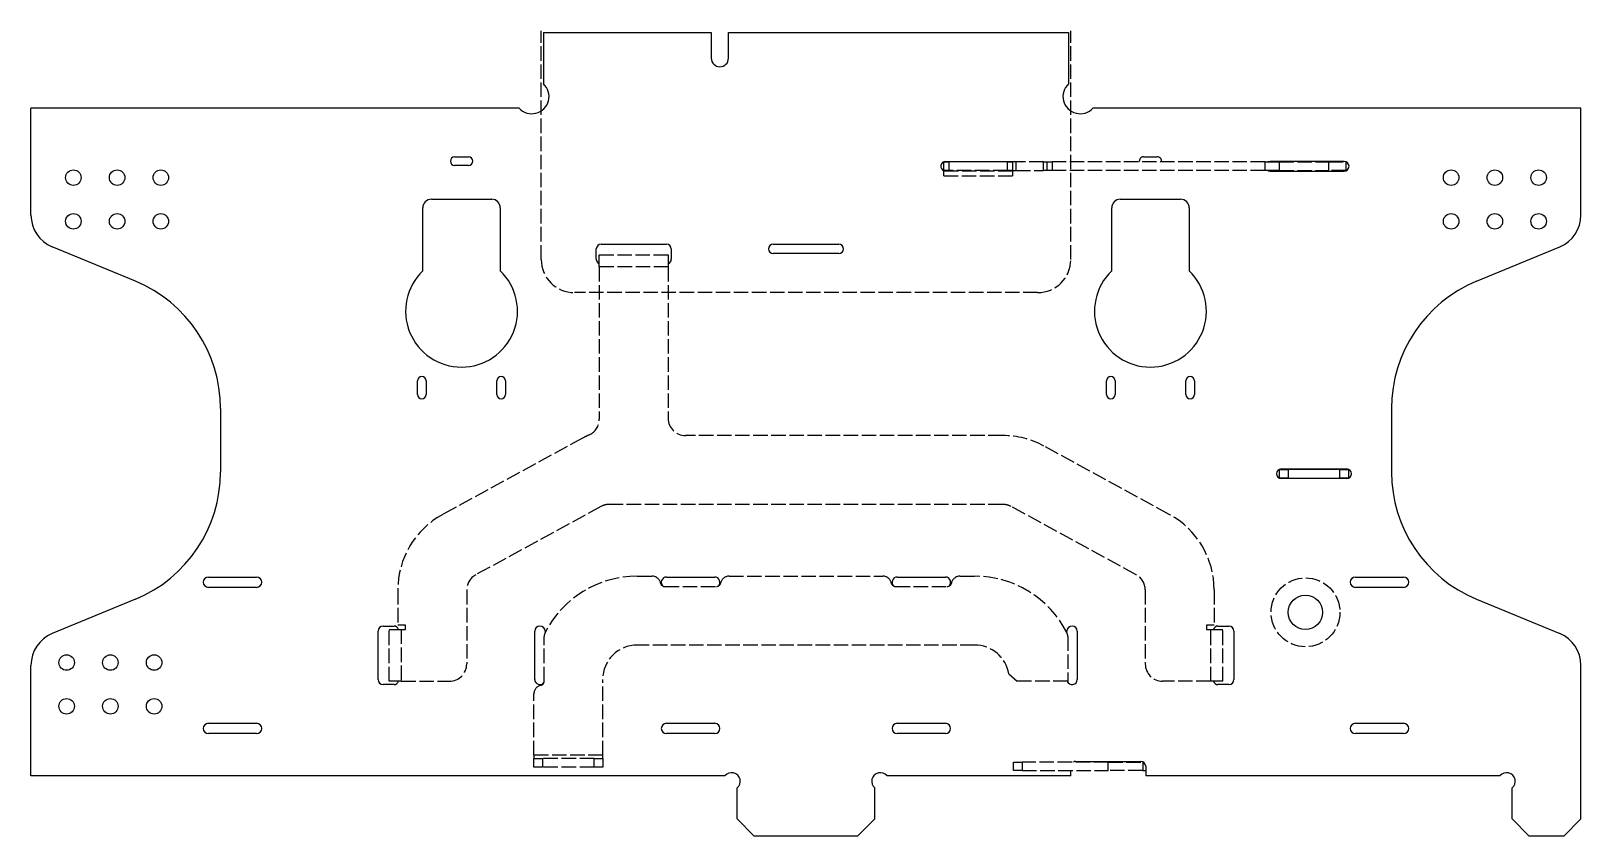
# Model space of a CAD drawing. Header units: millimetres. Extents: x 162.2 to 252.2, y 253 to 299.8.
import ezdxf

# ---------------------------------------------------------------- set-up
doc = ezdxf.new("R2010")
doc.units = ezdxf.units.MM
doc.header["$LTSCALE"] = 0.07
doc.linetypes.add('ACAD_ISO02W100', pattern=[15, 12, -3])
doc.linetypes.add('SLD-Solid', pattern=[0])

msp = doc.modelspace()

# ---------------------------------------------------------------- linework, layer by layer
at = {"color": 1, "linetype": 'ACAD_ISO02W100'}
for p, q in [((191.788, 286.475), (191.788, 299.755)), ((222.539, 286.475), (222.539, 299.755)), ((215.163, 291.643), (215.163, 292.143)), ((215.163, 292.143), (215.463, 292.143)), ((215.463, 291.643), (215.163, 291.643)), ((215.163, 291.608), (215.163, 291.643)), ((219.163, 291.608), (215.163, 291.608)), ((215.163, 291.343), (215.163, 291.608)), ((215.463, 292.143), (215.463, 291.643)), ((218.863, 292.143), (215.463, 292.143)), ((218.863, 291.643), (215.463, 291.643)), ((218.863, 291.643), (218.863, 292.143)), ((218.863, 292.143), (219.163, 292.143)), ((219.163, 291.643), (218.863, 291.643)), ((219.163, 292.143), (219.163, 291.643)), ((219.363, 292.143), (219.163, 292.143)), ((219.163, 291.643), (219.163, 291.608)), ((219.163, 291.643), (219.363, 291.643)), ((219.163, 291.608), (219.163, 291.343)), ((219.363, 291.643), (219.363, 292.143)), ((220.963, 292.143), (219.363, 292.143)), ((219.363, 291.643), (220.963, 291.643)), ((220.963, 291.643), (220.963, 292.143)), ((220.963, 292.143), (221.163, 292.143)), ((221.163, 291.643), (220.963, 291.643)), ((221.163, 291.643), (221.163, 292.143)), ((221.163, 292.143), (221.449, 292.143)), ((221.449, 291.643), (221.163, 291.643)), ((221.449, 292.143), (221.449, 291.643)), ((233.815, 292.143), (221.449, 292.143)), ((233.815, 291.643), (221.449, 291.643)), ((233.815, 291.643), (233.815, 292.143)), ((233.815, 292.143), (234.647, 292.143)), ((234.647, 291.643), (233.815, 291.643)), ((234.647, 292.143), (234.647, 291.643)), ((234.647, 292.143), (237.513, 292.143)), ((234.647, 291.643), (237.513, 291.643)), ((237.513, 291.643), (237.513, 292.143)), ((237.513, 292.143), (238.513, 292.143)), ((238.513, 291.643), (237.513, 291.643)), ((238.513, 292.143), (238.513, 291.643)), ((215.163, 291.343), (219.163, 291.343)), ((195.163, 286.043), (195.163, 286.743)), ((195.163, 286.743), (199.163, 286.743)), ((199.163, 286.743), (199.163, 286.043)), ((195.163, 286.043), (195.163, 277.197)), ((199.163, 286.043), (195.163, 286.043)), ((199.163, 286.043), (199.163, 277.243)), ((220.613, 284.549), (193.713, 284.549)), ((194.215, 276.108), (186.069, 271.664)), ((218.588, 276.243), (200.163, 276.243)), ((228.258, 271.664), (220.983, 275.632)), ((195.259, 272.121), (187.984, 268.153)), ((218.588, 272.243), (195.738, 272.243)), ((226.342, 268.153), (219.067, 272.121)), ((197.363, 268.073), (198.228, 268.073)), ((198.963, 267.473), (201.963, 267.473)), ((202.698, 268.073), (211.628, 268.073)), ((212.363, 267.473), (215.363, 267.473)), ((216.098, 268.073), (216.963, 268.073)), ((183.463, 267.275), (183.463, 265.223)), ((187.463, 267.275), (187.463, 262.973)), ((226.863, 267.275), (226.863, 262.973)), ((230.863, 267.275), (230.863, 265.223)), ((182.963, 261.973), (182.963, 264.973)), ((182.963, 264.973), (183.663, 264.973)), ((183.913, 265.223), (183.463, 265.223)), ((183.663, 264.973), (183.663, 261.973)), ((183.663, 264.973), (183.913, 264.973)), ((183.913, 264.973), (183.913, 265.223)), ((230.863, 265.223), (230.413, 265.223)), ((230.413, 265.223), (230.413, 264.973)), ((230.413, 264.973), (230.663, 264.973)), ((230.663, 261.973), (230.663, 264.973)), ((230.663, 264.973), (231.363, 264.973)), ((231.363, 261.973), (231.363, 264.973)), ((191.963, 261.973), (191.963, 264.571)), ((216.963, 264.073), (197.363, 264.073)), ((222.363, 264.571), (222.363, 261.973)), ((183.663, 261.973), (182.963, 261.973)), ((183.663, 261.973), (186.463, 261.973)), ((195.363, 257.673), (195.363, 262.073)), ((218.937, 262.393), (219.431, 261.973)), ((222.363, 261.973), (219.431, 261.973)), ((230.663, 261.973), (227.863, 261.973)), ((231.363, 261.973), (230.663, 261.973)), ((191.363, 257.673), (191.363, 261.238)), ((191.363, 257.673), (191.363, 257.473)), ((195.363, 257.673), (191.363, 257.673)), ((191.363, 256.973), (191.363, 257.473)), ((191.363, 257.473), (191.863, 257.473)), ((191.863, 257.473), (191.863, 256.973)), ((194.863, 257.473), (191.863, 257.473)), ((194.863, 256.973), (194.863, 257.473)), ((194.863, 257.473), (195.363, 257.473)), ((195.363, 257.473), (195.363, 257.673)), ((195.363, 257.473), (195.363, 256.973)), ((191.863, 256.973), (191.363, 256.973)), ((194.863, 256.973), (191.863, 256.973)), ((195.363, 256.973), (194.863, 256.973)), ((219.213, 256.773), (219.213, 257.273)), ((219.213, 257.273), (219.713, 257.273)), ((219.713, 256.773), (219.213, 256.773)), ((219.713, 257.273), (219.713, 256.773)), ((224.713, 257.273), (219.713, 257.273)), ((219.713, 256.773), (224.713, 256.773)), ((224.713, 256.773), (224.713, 257.273)), ((224.713, 257.273), (226.713, 257.273)), ((226.713, 256.773), (224.713, 256.773)), ((226.713, 257.273), (226.713, 256.773))]:
    msp.add_line(p, q, dxfattribs=at)
at = {"color": 7, "linetype": 'SLD-Solid', "lineweight": 25}
for p, q in [((191.913, 299.673), (191.913, 296.686)), ((191.913, 299.673), (201.663, 299.673)), ((201.663, 299.673), (201.663, 298.173)), ((202.663, 298.173), (202.663, 299.673)), ((202.663, 299.673), (222.413, 299.673)), ((222.413, 299.673), (222.413, 296.686)), ((162.163, 289.059), (162.163, 295.273)), ((190.501, 295.273), (162.163, 295.273)), ((252.163, 295.273), (223.826, 295.273)), ((252.163, 289.059), (252.163, 295.273)), ((186.763, 292.444), (187.563, 292.444)), ((187.563, 291.944), (186.763, 291.944)), ((215.263, 292.168), (219.563, 292.168)), ((219.563, 291.618), (219.163, 291.618)), ((226.763, 292.444), (227.563, 292.444)), ((238.413, 292.173), (234.113, 292.173)), ((234.113, 291.613), (238.413, 291.613)), ((185.413, 289.973), (188.913, 289.973)), ((225.413, 289.973), (228.913, 289.973)), ((184.913, 285.818), (184.913, 289.473)), ((189.413, 289.473), (189.413, 285.818)), ((224.913, 285.818), (224.913, 289.473)), ((229.413, 289.473), (229.413, 285.818)), ((168.225, 285.212), (163.398, 287.212)), ((195.263, 287.368), (199.063, 287.368)), ((205.263, 287.368), (209.063, 287.368)), ((246.102, 285.212), (250.929, 287.212)), ((194.988, 286.488), (194.988, 287.093)), ((199.338, 287.093), (199.338, 286.488)), ((209.063, 286.818), (205.263, 286.818)), ((184.613, 278.623), (184.613, 279.423)), ((185.113, 279.423), (185.113, 278.623)), ((189.213, 278.623), (189.213, 279.423)), ((189.713, 279.423), (189.713, 278.623)), ((224.613, 278.623), (224.613, 279.423)), ((225.113, 279.423), (225.113, 278.623)), ((229.213, 278.623), (229.213, 279.423)), ((229.713, 279.423), (229.713, 278.623)), ((173.163, 277.821), (173.163, 274.125)), ((241.163, 277.821), (241.163, 274.125)), ((234.663, 274.273), (234.637, 274.273)), ((234.663, 273.773), (234.637, 273.773)), ((234.663, 273.773), (234.663, 274.273)), ((234.663, 274.273), (235.163, 274.273)), ((235.163, 273.773), (234.663, 273.773)), ((234.763, 274.303), (238.563, 274.303)), ((238.563, 273.743), (234.763, 273.743)), ((235.163, 274.273), (235.163, 273.773)), ((238.163, 274.273), (235.163, 274.273)), ((235.163, 273.773), (238.163, 273.773)), ((238.163, 273.773), (238.163, 274.273)), ((238.163, 274.273), (238.663, 274.273)), ((238.663, 273.773), (238.163, 273.773)), ((238.663, 274.273), (238.663, 273.773)), ((172.463, 268.023), (175.263, 268.023)), ((175.263, 267.423), (172.463, 267.423)), ((199.063, 268.023), (201.863, 268.023)), ((212.463, 268.023), (215.263, 268.023)), ((239.063, 268.023), (241.863, 268.023)), ((241.863, 267.423), (239.063, 267.423)), ((168.225, 266.734), (163.398, 264.734)), ((246.102, 266.734), (250.929, 264.734)), ((182.313, 262.073), (182.313, 264.873)), ((182.613, 265.173), (183.243, 265.173)), ((191.413, 262.073), (191.413, 264.873)), ((192.013, 264.873), (192.013, 264.789)), ((222.313, 264.789), (222.313, 264.873)), ((222.913, 264.873), (222.913, 262.073)), ((231.083, 265.173), (231.713, 265.173)), ((232.013, 264.873), (232.013, 262.073)), ((162.163, 256.473), (162.163, 262.887)), ((252.163, 253.973), (252.163, 262.887)), ((183.243, 261.773), (182.613, 261.773)), ((231.713, 261.773), (231.083, 261.773)), ((172.463, 259.523), (175.263, 259.523)), ((199.063, 259.523), (201.863, 259.523)), ((212.463, 259.523), (215.263, 259.523)), ((239.063, 259.523), (241.863, 259.523)), ((175.263, 258.923), (172.463, 258.923)), ((201.863, 258.923), (199.063, 258.923)), ((215.263, 258.923), (212.463, 258.923)), ((241.863, 258.923), (239.063, 258.923)), ((222.538, 256.473), (222.538, 256.773)), ((222.818, 257.303), (226.608, 257.303)), ((226.888, 257.023), (226.888, 256.473)), ((202.459, 256.473), (162.163, 256.473)), ((203.163, 253.973), (203.163, 255.769)), ((211.163, 253.973), (211.163, 255.769)), ((222.538, 256.473), (211.867, 256.473)), ((247.459, 256.473), (226.888, 256.473)), ((248.163, 253.973), (248.163, 255.769)), ((203.163, 253.973), (204.163, 252.973)), ((210.163, 252.973), (211.163, 253.973)), ((248.163, 253.973), (249.163, 252.973)), ((251.163, 252.973), (252.163, 253.973)), ((210.163, 252.973), (204.163, 252.973)), ((251.163, 252.973), (249.163, 252.973))]:
    msp.add_line(p, q, dxfattribs=at)
at = {"color": 6, "linetype": 'SLD-Solid', "lineweight": 25}
msp.add_line((226.713, 257.273), (226.732, 257.274), dxfattribs=at)
at = {"color": 7, "linetype": 'SLD-Solid', "lineweight": 25, "flags": 128}
for points in [[(219.563, 292.168), (219.668, 292.147), (219.678, 292.143)], [(219.678, 291.643), (219.668, 291.639), (219.563, 291.618)], [(234.113, 292.173), (234.006, 292.152), (233.987, 292.143)], [(233.987, 291.643), (234.006, 291.634), (234.113, 291.613)]]:
    msp.add_lwpolyline(points, dxfattribs=at)
at = {"color": 1, "linetype": 'ACAD_ISO02W100', "flags": 128}
msp.add_lwpolyline([(226.713, 256.773), (226.85, 256.786), (226.888, 256.795)], dxfattribs=at)
at = {"color": 7, "linetype": 'SLD-Solid', "lineweight": 25}
for centre, radius in [((164.623, 291.233), 0.45), ((167.163, 291.233), 0.45), ((169.703, 291.233), 0.45), ((244.623, 291.233), 0.45), ((247.163, 291.233), 0.45), ((249.703, 291.233), 0.45), ((164.623, 288.693), 0.45), ((167.163, 288.693), 0.45), ((169.703, 288.693), 0.45), ((244.623, 288.693), 0.45), ((247.163, 288.693), 0.45), ((249.703, 288.693), 0.45), ((236.163, 265.973), 1), ((164.233, 263.053), 0.45), ((166.773, 263.053), 0.45), ((169.313, 263.053), 0.45), ((164.233, 260.513), 0.45), ((166.773, 260.513), 0.45), ((169.313, 260.513), 0.45)]:
    msp.add_circle(centre, radius, dxfattribs=at)
at = {"color": 1, "linetype": 'ACAD_ISO02W100'}
msp.add_circle((236.163, 265.973), 2, dxfattribs=at)
at = {"color": 7, "linetype": 'SLD-Solid', "lineweight": 25}
for centre, radius, start, end in [((202.163, 298.173), 0.5, 180, 0), ((191.241, 295.945), 1, 222.20239, 47.79761), ((223.085, 295.945), 1, 132.20239, 317.79761), ((186.763, 292.194), 0.25, 90, 270), ((187.563, 292.194), 0.25, 270, 90), ((215.263, 291.893), 0.275, 90, 248.67631), ((226.763, 292.194), 0.25, 90, 191.84597), ((227.563, 292.194), 0.25, 348.15403, 90), ((238.413, 291.893), 0.28, 270, 90), ((185.413, 289.473), 0.5, 90, 180), ((188.913, 289.473), 0.5, 0, 90), ((225.413, 289.473), 0.5, 90, 180), ((228.913, 289.473), 0.5, 0, 90), ((164.163, 289.059), 2, 180, 247.5), ((250.163, 289.059), 2, 292.5, 0), ((195.263, 287.093), 0.275, 90, 180), ((199.063, 287.093), 0.275, 0, 90), ((205.263, 287.093), 0.275, 90, 270), ((209.063, 287.093), 0.275, 270, 90), ((195.268, 286.488), 0.28, 180, 247.97569), ((199.058, 286.488), 0.28, 292.02431, 0), ((187.163, 283.473), 3.25, 133.81306, 46.18694), ((227.163, 283.473), 3.25, 133.81306, 46.18694), ((165.163, 277.821), 8, 0, 67.5), ((249.163, 277.821), 8, 112.5, 180), ((184.863, 279.423), 0.25, 0, 180), ((189.463, 279.423), 0.25, 0, 180), ((224.863, 279.423), 0.25, 0, 180), ((229.463, 279.423), 0.25, 0, 180), ((184.863, 278.623), 0.25, 180, 0), ((189.463, 278.623), 0.25, 180, 0), ((224.863, 278.623), 0.25, 180, 0), ((229.463, 278.623), 0.25, 180, 0), ((165.163, 274.125), 8, 292.5, 0), ((234.763, 274.023), 0.28, 90, 270), ((238.563, 274.023), 0.28, 270, 90), ((249.163, 274.125), 8, 180, 247.5), ((172.463, 267.723), 0.3, 90, 270), ((175.263, 267.723), 0.3, 270, 90), ((199.063, 267.723), 0.3, 90, 231.31781), ((201.863, 267.723), 0.3, 308.68219, 90), ((212.463, 267.723), 0.3, 90, 231.31781), ((215.263, 267.723), 0.3, 308.68219, 90), ((239.063, 267.723), 0.3, 90, 270), ((241.863, 267.723), 0.3, 270, 90), ((164.163, 262.887), 2, 112.5, 180), ((182.613, 264.873), 0.3, 90, 180), ((183.243, 264.893), 0.28, 16.60155, 90), ((191.713, 264.873), 0.3, 0, 180), ((222.613, 264.873), 0.3, 0, 180), ((231.083, 264.893), 0.28, 90, 163.39845), ((231.713, 264.873), 0.3, 0, 90), ((250.163, 262.887), 2, 0, 67.5), ((182.613, 262.073), 0.3, 180, 270), ((183.243, 262.053), 0.28, 270, 343.39845), ((191.713, 262.073), 0.3, 180, 321.31781), ((222.613, 262.073), 0.3, 199.47122, 0), ((231.083, 262.053), 0.28, 196.60155, 270), ((231.713, 262.073), 0.3, 270, 0), ((172.463, 259.223), 0.3, 90, 270), ((175.263, 259.223), 0.3, 270, 90), ((199.063, 259.223), 0.3, 90, 270), ((201.863, 259.223), 0.3, 270, 90), ((212.463, 259.223), 0.3, 90, 270), ((215.263, 259.223), 0.3, 270, 90), ((239.063, 259.223), 0.3, 90, 270), ((241.863, 259.223), 0.3, 270, 90), ((202.845, 256.155), 0.5, 309.52361, 140.47639), ((211.481, 256.155), 0.5, 39.52361, 230.47639), ((222.818, 257.023), 0.28, 90, 116.7655), ((226.608, 257.023), 0.28, 0, 90), ((247.845, 256.155), 0.5, 309.52361, 140.47639)]:
    msp.add_arc(centre, radius, start, end, dxfattribs=at)
at = {"color": 1, "linetype": 'ACAD_ISO02W100'}
for centre, radius, start, end in [((193.713, 286.475), 1.925, 180, 270), ((220.613, 286.475), 1.925, 270, 0), ((200.163, 277.243), 1, 180, 270), ((194.163, 277.197), 1, 294.06332, 0), ((196.61, 271.718), 5, 114.06332, 118.61046), ((218.588, 271.243), 5, 61.38954, 90), ((195.738, 271.243), 1, 90, 118.61046), ((218.588, 271.243), 1, 61.38954, 90), ((188.463, 267.275), 5, 118.61046, 180), ((225.863, 267.275), 5, 0, 61.38954), ((188.463, 267.275), 1, 118.61046, 180), ((197.363, 262.073), 6, 90, 152.98771), ((198.228, 267.573), 0.5, 11.53696, 90), ((198.963, 267.723), 0.25, 191.53696, 270), ((201.963, 267.723), 0.25, 270, 348.46304), ((202.698, 267.573), 0.5, 90, 168.46304), ((211.628, 267.573), 0.5, 11.53696, 90), ((212.363, 267.723), 0.25, 191.53696, 270), ((215.363, 267.723), 0.25, 270, 348.46304), ((216.098, 267.573), 0.5, 90, 168.46304), ((216.963, 262.073), 6, 27.01229, 90), ((225.863, 267.275), 1, 0, 61.38954), ((192.463, 264.571), 0.5, 152.98771, 180), ((221.863, 264.571), 0.5, 0, 27.01229), ((197.363, 262.073), 2, 90, 180), ((216.963, 262.073), 2, 9.2069, 90), ((186.463, 262.973), 1, 270, 0), ((227.863, 262.973), 1, 180, 270), ((191.713, 261.973), 0.25, 281.53696, 0), ((191.863, 261.238), 0.5, 101.53696, 180)]:
    msp.add_arc(centre, radius, start, end, dxfattribs=at)

doc.saveas('drawing.dxf')
